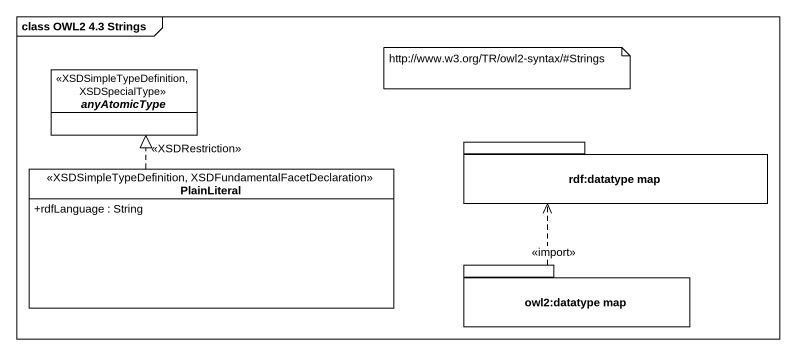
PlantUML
@startuml
mainframe class OWL2 4.3 Strings
hide circle
hide empty members
skinparam classAttributeIconSize 0
abstract class anyAtomicType <<XSDSimpleTypeDefinition, XSDSpecialType>>
class PlainLiteral <<XSDSimpleTypeDefinition, XSDFundamentalFacetDeclaration>> {
  +rdfLanguage : String
}
package "rdf:datatype map" as rdf_datatype_map {
}
package "owl2:datatype map" as owl2_datatype_map {
}
PlainLiteral .up.|> anyAtomicType : <<XSDRestriction>>
owl2_datatype_map .up.> rdf_datatype_map : <<import>>
note as N1
  http://www.w3.org/TR/owl2-syntax/#Strings
end note
@enduml
